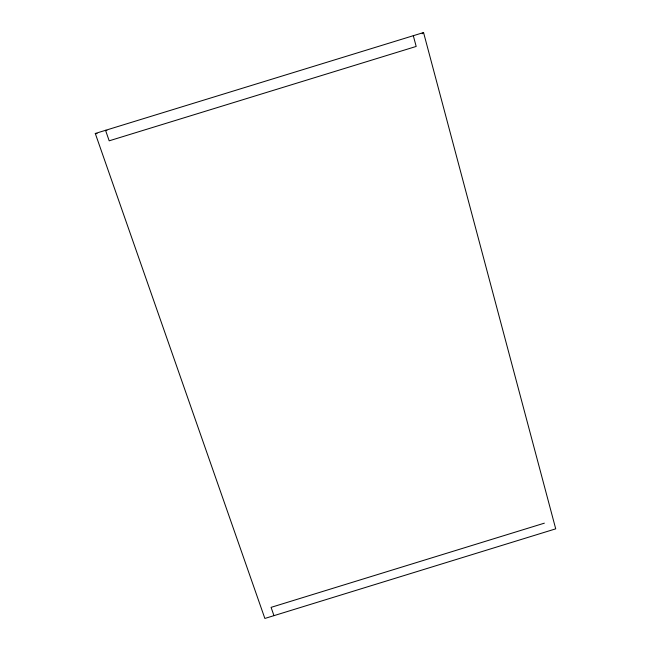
<?xml version="1.0" encoding="UTF-8"?>
<svg xmlns="http://www.w3.org/2000/svg" width="651" height="651" viewBox="0 0 651 651"><rect width="100%" height="100%" fill="white"/><g stroke="black" fill="none" stroke-linecap="round" stroke-linejoin="round"><path stroke-width="0.98" d="M422.133 33.762L423.557 32.55L555.718 528.84L264.867 618.45L95.282 133.471L423.557 32.55M544.358 523.168L271.076 607.359L273.957 615.651M95.282 133.471L97.121 133.675M106.927 130.501L105.543 130.314L109.189 140.819L416.184 46.441L413.304 35.699"/></g></svg>
